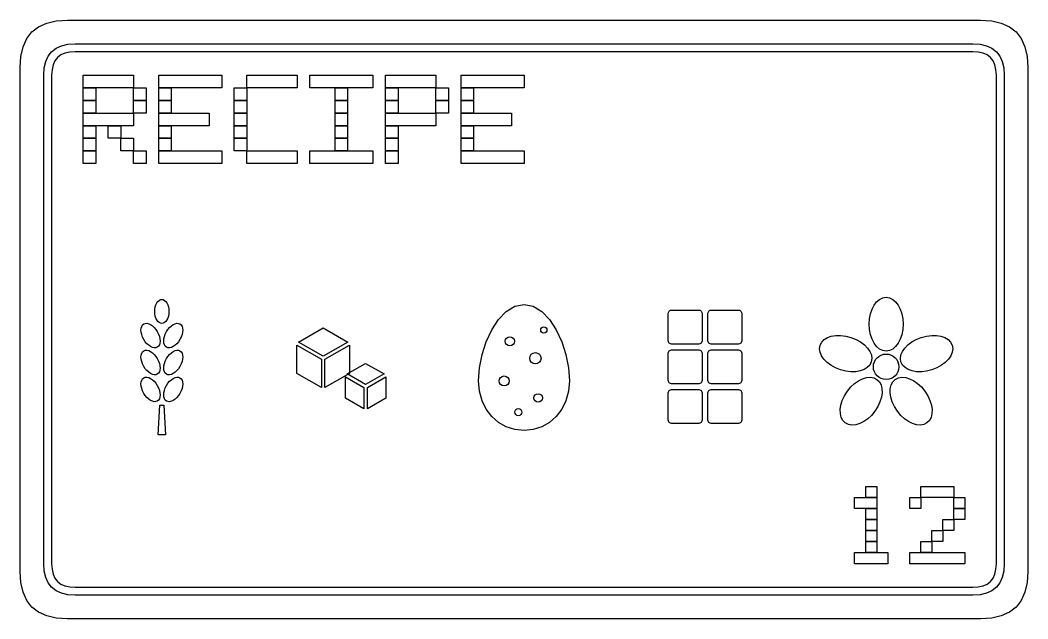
# Model space of a CAD drawing. Extents: x 4 to 272, y 4 to 252.
# Drawn here: x 208 to 272, y 130 to 168 of the extents above; entities that cross this region are included whole.
import ezdxf

# ---------------------------------------------------------------- set-up
doc = ezdxf.new("R2010")
doc.units = 0
doc.layers.add('CUT', color=1, linetype='CONTINUOUS')
doc.layers.add('RASTER', color=7, linetype='CONTINUOUS')

msp = doc.modelspace()

# ---------------------------------------------------------------- linework, layer by layer
at = {"layer": 'CUT'}
msp.add_lwpolyline([(208, 165), (208.047, 165.703), (208.188, 166.313), (208.422, 166.828), (208.75, 167.25), (209.172, 167.578), (209.688, 167.813), (210.297, 167.953), (211, 168), (269, 168), (269.703, 167.953), (270.313, 167.813), (270.828, 167.578), (271.25, 167.25), (271.578, 166.828), (271.813, 166.313), (271.953, 165.703), (272, 165), (272, 133), (271.953, 132.297), (271.813, 131.688), (271.578, 131.172), (271.25, 130.75), (270.828, 130.422), (270.313, 130.188), (269.703, 130.047), (269, 130), (211, 130), (210.297, 130.047), (209.688, 130.188), (209.172, 130.422), (208.75, 130.75), (208.422, 131.172), (208.188, 131.688), (208.047, 132.297), (208, 133)], close=True, dxfattribs=at)
at = {"layer": 'RASTER'}
for points in [[(209.5, 164.5), (209.531, 164.969), (209.625, 165.375), (209.781, 165.719), (210, 166), (210.281, 166.219), (210.625, 166.375), (211.031, 166.469), (211.5, 166.5), (268.5, 166.5), (268.969, 166.469), (269.375, 166.375), (269.719, 166.219), (270, 166), (270.219, 165.719), (270.375, 165.375), (270.469, 164.969), (270.5, 164.5), (270.5, 133.5), (270.469, 133.031), (270.375, 132.625), (270.219, 132.281), (270, 132), (269.719, 131.781), (269.375, 131.625), (268.969, 131.531), (268.5, 131.5), (211.5, 131.5), (211.031, 131.531), (210.625, 131.625), (210.281, 131.781), (210, 132), (209.781, 132.281), (209.625, 132.625), (209.531, 133.031), (209.5, 133.5)], [(210, 164.5), (210, 133.5), (210.023, 133.148), (210.094, 132.844), (210.211, 132.586), (210.375, 132.375), (210.586, 132.211), (210.844, 132.094), (211.148, 132.023), (211.5, 132), (268.5, 132), (268.852, 132.023), (269.156, 132.094), (269.414, 132.211), (269.625, 132.375), (269.789, 132.586), (269.906, 132.844), (269.977, 133.148), (270, 133.5), (270, 164.5), (269.977, 164.852), (269.906, 165.156), (269.789, 165.414), (269.625, 165.625), (269.414, 165.789), (269.156, 165.906), (268.852, 165.977), (268.5, 166), (211.5, 166), (211.148, 165.977), (210.844, 165.906), (210.586, 165.789), (210.375, 165.625), (210.211, 165.414), (210.094, 165.156), (210.023, 164.852), (210, 164.5)], [(212, 164.5), (215.2, 164.5), (215.2, 163.7), (212, 163.7)], [(216.8, 164.5), (220.8, 164.5), (220.8, 163.7), (216.8, 163.7)], [(222.4, 164.5), (225.6, 164.5), (225.6, 163.7), (222.4, 163.7)], [(226.4, 164.5), (230.4, 164.5), (230.4, 163.7), (226.4, 163.7)], [(231.2, 164.5), (234.4, 164.5), (234.4, 163.7), (231.2, 163.7)], [(236, 164.5), (240, 164.5), (240, 163.7), (236, 163.7)], [(212, 163.7), (212.8, 163.7), (212.8, 162.9), (212, 162.9)], [(215.2, 163.7), (216, 163.7), (216, 162.9), (215.2, 162.9)], [(216.8, 163.7), (217.6, 163.7), (217.6, 162.9), (216.8, 162.9)], [(221.6, 163.7), (222.4, 163.7), (222.4, 162.9), (221.6, 162.9)], [(228, 163.7), (228.8, 163.7), (228.8, 162.9), (228, 162.9)], [(231.2, 163.7), (232, 163.7), (232, 162.9), (231.2, 162.9)], [(234.4, 163.7), (235.2, 163.7), (235.2, 162.9), (234.4, 162.9)], [(236, 163.7), (236.8, 163.7), (236.8, 162.9), (236, 162.9)], [(212, 162.9), (212.8, 162.9), (212.8, 162.1), (212, 162.1)], [(215.2, 162.9), (216, 162.9), (216, 162.1), (215.2, 162.1)], [(216.8, 162.9), (217.6, 162.9), (217.6, 162.1), (216.8, 162.1)], [(221.6, 162.9), (222.4, 162.9), (222.4, 162.1), (221.6, 162.1)], [(228, 162.9), (228.8, 162.9), (228.8, 162.1), (228, 162.1)], [(231.2, 162.9), (232, 162.9), (232, 162.1), (231.2, 162.1)], [(234.4, 162.9), (235.2, 162.9), (235.2, 162.1), (234.4, 162.1)], [(236, 162.9), (236.8, 162.9), (236.8, 162.1), (236, 162.1)], [(212, 162.1), (215.2, 162.1), (215.2, 161.3), (212, 161.3)], [(216.8, 162.1), (220, 162.1), (220, 161.3), (216.8, 161.3)], [(221.6, 162.1), (222.4, 162.1), (222.4, 161.3), (221.6, 161.3)], [(228, 162.1), (228.8, 162.1), (228.8, 161.3), (228, 161.3)], [(231.2, 162.1), (234.4, 162.1), (234.4, 161.3), (231.2, 161.3)], [(236, 162.1), (239.2, 162.1), (239.2, 161.3), (236, 161.3)], [(212, 161.3), (212.8, 161.3), (212.8, 160.5), (212, 160.5)], [(213.6, 161.3), (214.4, 161.3), (214.4, 160.5), (213.6, 160.5)], [(216.8, 161.3), (217.6, 161.3), (217.6, 160.5), (216.8, 160.5)], [(221.6, 161.3), (222.4, 161.3), (222.4, 160.5), (221.6, 160.5)], [(228, 161.3), (228.8, 161.3), (228.8, 160.5), (228, 160.5)], [(231.2, 161.3), (232, 161.3), (232, 160.5), (231.2, 160.5)], [(236, 161.3), (236.8, 161.3), (236.8, 160.5), (236, 160.5)], [(212, 160.5), (212.8, 160.5), (212.8, 159.7), (212, 159.7)], [(214.4, 160.5), (215.2, 160.5), (215.2, 159.7), (214.4, 159.7)], [(216.8, 160.5), (217.6, 160.5), (217.6, 159.7), (216.8, 159.7)], [(221.6, 160.5), (222.4, 160.5), (222.4, 159.7), (221.6, 159.7)], [(228, 160.5), (228.8, 160.5), (228.8, 159.7), (228, 159.7)], [(231.2, 160.5), (232, 160.5), (232, 159.7), (231.2, 159.7)], [(236, 160.5), (236.8, 160.5), (236.8, 159.7), (236, 159.7)], [(212, 159.7), (212.8, 159.7), (212.8, 158.9), (212, 158.9)], [(215.2, 159.7), (216, 159.7), (216, 158.9), (215.2, 158.9)], [(216.8, 159.7), (220.8, 159.7), (220.8, 158.9), (216.8, 158.9)], [(222.4, 159.7), (225.6, 159.7), (225.6, 158.9), (222.4, 158.9)], [(226.4, 159.7), (230.4, 159.7), (230.4, 158.9), (226.4, 158.9)], [(231.2, 159.7), (232, 159.7), (232, 158.9), (231.2, 158.9)], [(236, 159.7), (240, 159.7), (240, 158.9), (236, 158.9)], [(264.08, 148.7), (264.058, 148.355), (263.995, 148.034), (263.896, 147.744), (263.764, 147.491), (263.604, 147.282), (263.42, 147.124), (263.218, 147.025), (263, 146.99), (262.782, 147.025), (262.58, 147.124), (262.396, 147.282), (262.236, 147.491), (262.104, 147.744), (262.005, 148.034), (261.942, 148.355), (261.92, 148.7), (261.942, 149.045), (262.005, 149.366), (262.104, 149.656), (262.236, 149.909), (262.396, 150.118), (262.58, 150.276), (262.782, 150.375), (263, 150.41), (263.218, 150.375), (263.42, 150.276), (263.604, 150.118), (263.764, 149.909), (263.896, 149.656), (263.995, 149.366), (264.058, 149.045), (264.08, 148.7)], [(217.45, 149.51), (217.441, 149.356), (217.415, 149.212), (217.373, 149.082), (217.318, 148.969), (217.252, 148.876), (217.175, 148.805), (217.091, 148.761), (217, 148.745), (216.909, 148.761), (216.825, 148.805), (216.748, 148.876), (216.682, 148.969), (216.627, 149.082), (216.585, 149.212), (216.559, 149.356), (216.55, 149.51), (216.559, 149.664), (216.585, 149.808), (216.627, 149.938), (216.682, 150.051), (216.748, 150.144), (216.825, 150.215), (216.909, 150.259), (217, 150.275), (217.091, 150.259), (217.175, 150.215), (217.252, 150.144), (217.318, 150.051), (217.373, 149.938), (217.415, 149.808), (217.441, 149.664), (217.45, 149.51)], [(240, 149.96), (240.589, 149.84), (241.133, 149.504), (241.623, 148.992), (242.048, 148.34), (242.396, 147.587), (242.658, 146.771), (242.823, 145.929), (242.88, 145.1), (242.823, 144.448), (242.658, 143.848), (242.396, 143.312), (242.048, 142.85), (241.623, 142.472), (241.133, 142.189), (240.589, 142.012), (240, 141.95), (239.411, 142.012), (238.867, 142.189), (238.377, 142.472), (237.953, 142.85), (237.604, 143.312), (237.342, 143.848), (237.177, 144.448), (237.12, 145.1), (237.177, 145.929), (237.342, 146.771), (237.604, 147.587), (237.953, 148.34), (238.377, 148.992), (238.867, 149.504), (239.411, 149.84), (240, 149.96)], [(249.16, 149.33), (249.164, 149.393), (249.177, 149.448), (249.198, 149.495), (249.228, 149.532), (249.265, 149.562), (249.312, 149.583), (249.367, 149.596), (249.43, 149.6), (251.05, 149.6), (251.113, 149.596), (251.168, 149.583), (251.215, 149.562), (251.253, 149.533), (251.282, 149.495), (251.303, 149.448), (251.316, 149.393), (251.32, 149.33), (251.32, 147.71), (251.316, 147.647), (251.303, 147.592), (251.282, 147.545), (251.252, 147.508), (251.215, 147.478), (251.168, 147.457), (251.113, 147.444), (251.05, 147.44), (249.43, 147.44), (249.367, 147.444), (249.312, 147.457), (249.265, 147.478), (249.228, 147.508), (249.198, 147.545), (249.177, 147.592), (249.164, 147.647), (249.16, 147.71)], [(251.68, 149.33), (251.684, 149.393), (251.697, 149.448), (251.718, 149.495), (251.748, 149.532), (251.785, 149.562), (251.832, 149.583), (251.887, 149.596), (251.95, 149.6), (253.57, 149.6), (253.633, 149.596), (253.688, 149.583), (253.735, 149.562), (253.772, 149.533), (253.802, 149.495), (253.823, 149.448), (253.836, 149.393), (253.84, 149.33), (253.84, 147.71), (253.836, 147.647), (253.823, 147.592), (253.802, 147.545), (253.773, 147.508), (253.735, 147.478), (253.688, 147.457), (253.633, 147.444), (253.57, 147.44), (251.95, 147.44), (251.887, 147.444), (251.832, 147.457), (251.785, 147.478), (251.748, 147.508), (251.718, 147.545), (251.697, 147.592), (251.684, 147.647), (251.68, 147.71)], [(216.709, 148.228), (216.786, 148.073), (216.841, 147.92), (216.874, 147.771), (216.885, 147.631), (216.874, 147.504), (216.841, 147.394), (216.785, 147.304), (216.708, 147.24), (216.612, 147.205), (216.507, 147.201), (216.395, 147.228), (216.279, 147.281), (216.164, 147.361), (216.051, 147.464), (215.946, 147.588), (215.851, 147.733), (215.774, 147.887), (215.719, 148.04), (215.686, 148.189), (215.675, 148.329), (215.686, 148.456), (215.719, 148.566), (215.775, 148.656), (215.853, 148.72), (215.948, 148.755), (216.053, 148.759), (216.165, 148.732), (216.281, 148.679), (216.396, 148.599), (216.509, 148.496), (216.614, 148.372), (216.709, 148.228)], [(218.149, 147.733), (218.054, 147.588), (217.949, 147.464), (217.836, 147.361), (217.721, 147.281), (217.605, 147.228), (217.493, 147.201), (217.388, 147.205), (217.293, 147.24), (217.215, 147.304), (217.159, 147.394), (217.126, 147.504), (217.115, 147.631), (217.126, 147.771), (217.159, 147.92), (217.214, 148.073), (217.291, 148.228), (217.386, 148.372), (217.491, 148.496), (217.604, 148.599), (217.719, 148.679), (217.835, 148.732), (217.947, 148.759), (218.052, 148.755), (218.148, 148.72), (218.225, 148.656), (218.281, 148.566), (218.314, 148.456), (218.325, 148.329), (218.314, 148.189), (218.281, 148.04), (218.226, 147.887), (218.149, 147.733)], [(227.24, 148.466), (228.806, 147.566), (227.24, 146.666), (225.674, 147.566)], [(260.766, 147.861), (261.087, 147.734), (261.373, 147.575), (261.618, 147.391), (261.818, 147.187), (261.967, 146.97), (262.061, 146.747), (262.093, 146.524), (262.058, 146.306), (261.958, 146.11), (261.801, 145.948), (261.594, 145.822), (261.346, 145.734), (261.065, 145.687), (260.758, 145.682), (260.433, 145.722), (260.098, 145.807), (259.777, 145.935), (259.492, 146.094), (259.246, 146.278), (259.046, 146.482), (258.897, 146.698), (258.804, 146.921), (258.772, 147.145), (258.806, 147.363), (258.906, 147.559), (259.064, 147.721), (259.27, 147.847), (259.518, 147.934), (259.8, 147.982), (260.107, 147.986), (260.431, 147.947), (260.766, 147.861)], [(265.902, 145.807), (265.567, 145.722), (265.242, 145.682), (264.935, 145.687), (264.654, 145.734), (264.406, 145.822), (264.199, 145.948), (264.042, 146.11), (263.942, 146.306), (263.907, 146.524), (263.939, 146.747), (264.033, 146.97), (264.182, 147.187), (264.382, 147.391), (264.627, 147.575), (264.913, 147.734), (265.234, 147.861), (265.569, 147.947), (265.893, 147.986), (266.2, 147.982), (266.482, 147.934), (266.73, 147.847), (266.936, 147.721), (267.094, 147.559), (267.194, 147.363), (267.228, 147.145), (267.196, 146.921), (267.103, 146.698), (266.954, 146.482), (266.754, 146.278), (266.508, 146.094), (266.223, 145.935), (265.902, 145.807)], [(225.564, 147.377), (227.13, 146.477), (227.13, 144.677), (225.564, 145.577)], [(227.35, 146.477), (228.916, 147.377), (228.916, 145.577), (227.35, 144.677)], [(216.709, 146.517), (216.786, 146.363), (216.841, 146.21), (216.874, 146.061), (216.885, 145.921), (216.874, 145.794), (216.841, 145.684), (216.785, 145.594), (216.708, 145.53), (216.612, 145.495), (216.507, 145.491), (216.395, 145.518), (216.279, 145.571), (216.164, 145.651), (216.051, 145.754), (215.946, 145.878), (215.851, 146.023), (215.774, 146.177), (215.719, 146.33), (215.686, 146.479), (215.675, 146.619), (215.686, 146.746), (215.719, 146.856), (215.775, 146.946), (215.853, 147.01), (215.948, 147.045), (216.053, 147.049), (216.165, 147.022), (216.281, 146.969), (216.396, 146.889), (216.509, 146.786), (216.614, 146.662), (216.709, 146.517)], [(218.149, 146.023), (218.054, 145.878), (217.949, 145.754), (217.836, 145.651), (217.721, 145.571), (217.605, 145.518), (217.493, 145.491), (217.388, 145.495), (217.293, 145.53), (217.215, 145.594), (217.159, 145.684), (217.126, 145.794), (217.115, 145.921), (217.126, 146.061), (217.159, 146.21), (217.214, 146.363), (217.291, 146.517), (217.386, 146.662), (217.491, 146.786), (217.604, 146.889), (217.719, 146.969), (217.835, 147.022), (217.947, 147.049), (218.052, 147.045), (218.148, 147.01), (218.225, 146.946), (218.281, 146.856), (218.314, 146.746), (218.325, 146.619), (218.314, 146.479), (218.281, 146.33), (218.226, 146.177), (218.149, 146.023)], [(249.16, 146.81), (249.164, 146.873), (249.177, 146.928), (249.198, 146.975), (249.228, 147.013), (249.265, 147.042), (249.312, 147.063), (249.367, 147.076), (249.43, 147.08), (251.05, 147.08), (251.113, 147.076), (251.168, 147.063), (251.215, 147.042), (251.253, 147.013), (251.282, 146.975), (251.303, 146.928), (251.316, 146.873), (251.32, 146.81), (251.32, 145.19), (251.316, 145.127), (251.303, 145.072), (251.282, 145.025), (251.252, 144.988), (251.215, 144.958), (251.168, 144.937), (251.113, 144.924), (251.05, 144.92), (249.43, 144.92), (249.367, 144.924), (249.312, 144.937), (249.265, 144.958), (249.228, 144.988), (249.198, 145.025), (249.177, 145.072), (249.164, 145.127), (249.16, 145.19)], [(251.68, 146.81), (251.684, 146.873), (251.697, 146.928), (251.718, 146.975), (251.748, 147.013), (251.785, 147.042), (251.832, 147.063), (251.887, 147.076), (251.95, 147.08), (253.57, 147.08), (253.633, 147.076), (253.688, 147.063), (253.735, 147.042), (253.772, 147.013), (253.802, 146.975), (253.823, 146.928), (253.836, 146.873), (253.84, 146.81), (253.84, 145.19), (253.836, 145.127), (253.823, 145.072), (253.802, 145.025), (253.773, 144.988), (253.735, 144.958), (253.688, 144.937), (253.633, 144.924), (253.57, 144.92), (251.95, 144.92), (251.887, 144.924), (251.832, 144.937), (251.785, 144.958), (251.748, 144.988), (251.718, 145.025), (251.697, 145.072), (251.684, 145.127), (251.68, 145.19)], [(229.94, 146.216), (231.115, 145.541), (229.94, 144.866), (228.766, 145.541)], [(216.709, 144.808), (216.786, 144.653), (216.841, 144.5), (216.874, 144.351), (216.885, 144.211), (216.874, 144.084), (216.841, 143.974), (216.785, 143.884), (216.708, 143.82), (216.612, 143.785), (216.507, 143.781), (216.395, 143.808), (216.279, 143.861), (216.164, 143.941), (216.051, 144.044), (215.946, 144.168), (215.851, 144.313), (215.774, 144.467), (215.719, 144.62), (215.686, 144.769), (215.675, 144.909), (215.686, 145.036), (215.719, 145.146), (215.775, 145.236), (215.853, 145.3), (215.948, 145.335), (216.053, 145.339), (216.165, 145.312), (216.281, 145.259), (216.396, 145.179), (216.509, 145.076), (216.614, 144.952), (216.709, 144.808)], [(218.149, 144.313), (218.054, 144.168), (217.949, 144.044), (217.836, 143.941), (217.721, 143.861), (217.605, 143.808), (217.493, 143.781), (217.388, 143.785), (217.293, 143.82), (217.215, 143.884), (217.159, 143.974), (217.126, 144.084), (217.115, 144.211), (217.126, 144.351), (217.159, 144.5), (217.214, 144.653), (217.291, 144.808), (217.386, 144.952), (217.491, 145.076), (217.604, 145.179), (217.719, 145.259), (217.835, 145.312), (217.947, 145.339), (218.052, 145.335), (218.148, 145.3), (218.225, 145.236), (218.281, 145.146), (218.314, 145.036), (218.325, 144.909), (218.314, 144.769), (218.281, 144.62), (218.226, 144.467), (218.149, 144.313)], [(228.656, 145.352), (229.83, 144.677), (229.83, 143.327), (228.656, 144.002)], [(230.05, 144.677), (231.224, 145.352), (231.224, 144.002), (230.05, 143.327)], [(260.539, 144.45), (260.76, 144.716), (260.999, 144.939), (261.25, 145.116), (261.506, 145.243), (261.758, 145.318), (261.999, 145.337), (262.222, 145.299), (262.418, 145.199), (262.574, 145.043), (262.679, 144.843), (262.735, 144.608), (262.742, 144.345), (262.699, 144.063), (262.609, 143.769), (262.472, 143.473), (262.287, 143.181), (262.066, 142.915), (261.827, 142.692), (261.576, 142.516), (261.32, 142.389), (261.068, 142.314), (260.827, 142.294), (260.604, 142.332), (260.408, 142.432), (260.252, 142.588), (260.147, 142.788), (260.091, 143.023), (260.084, 143.286), (260.126, 143.569), (260.217, 143.862), (260.354, 144.159), (260.539, 144.45)], [(263.713, 143.181), (263.528, 143.473), (263.391, 143.769), (263.301, 144.063), (263.258, 144.345), (263.265, 144.608), (263.321, 144.843), (263.426, 145.043), (263.582, 145.199), (263.778, 145.299), (264.001, 145.337), (264.242, 145.318), (264.494, 145.243), (264.75, 145.116), (265.001, 144.939), (265.24, 144.716), (265.461, 144.45), (265.646, 144.159), (265.783, 143.862), (265.874, 143.569), (265.916, 143.286), (265.909, 143.023), (265.853, 142.788), (265.748, 142.588), (265.592, 142.432), (265.396, 142.332), (265.173, 142.294), (264.932, 142.314), (264.68, 142.389), (264.424, 142.516), (264.173, 142.692), (263.934, 142.915), (263.713, 143.181)], [(249.16, 144.29), (249.164, 144.353), (249.177, 144.408), (249.198, 144.455), (249.228, 144.492), (249.265, 144.522), (249.312, 144.543), (249.367, 144.556), (249.43, 144.56), (251.05, 144.56), (251.113, 144.556), (251.168, 144.543), (251.215, 144.522), (251.253, 144.493), (251.282, 144.455), (251.303, 144.408), (251.316, 144.353), (251.32, 144.29), (251.32, 142.67), (251.316, 142.607), (251.303, 142.552), (251.282, 142.505), (251.252, 142.468), (251.215, 142.438), (251.168, 142.417), (251.113, 142.404), (251.05, 142.4), (249.43, 142.4), (249.367, 142.404), (249.312, 142.417), (249.265, 142.438), (249.228, 142.468), (249.198, 142.505), (249.177, 142.552), (249.164, 142.607), (249.16, 142.67)], [(251.68, 144.29), (251.684, 144.353), (251.697, 144.408), (251.718, 144.455), (251.748, 144.492), (251.785, 144.522), (251.832, 144.543), (251.887, 144.556), (251.95, 144.56), (253.57, 144.56), (253.633, 144.556), (253.688, 144.543), (253.735, 144.522), (253.772, 144.493), (253.802, 144.455), (253.823, 144.408), (253.836, 144.353), (253.84, 144.29), (253.84, 142.67), (253.836, 142.607), (253.823, 142.552), (253.802, 142.505), (253.773, 142.468), (253.735, 142.438), (253.688, 142.417), (253.633, 142.404), (253.57, 142.4), (251.95, 142.4), (251.887, 142.404), (251.832, 142.417), (251.785, 142.438), (251.748, 142.468), (251.718, 142.505), (251.697, 142.552), (251.684, 142.607), (251.68, 142.67)], [(216.865, 143.57), (217.135, 143.57), (217.225, 141.68), (216.775, 141.68)], [(261.7, 138.4), (262.4, 138.4), (262.4, 137.7), (261.7, 137.7)], [(265.2, 138.4), (267.3, 138.4), (267.3, 137.7), (265.2, 137.7)], [(261, 137.7), (262.4, 137.7), (262.4, 137), (261, 137)], [(264.5, 137.7), (265.2, 137.7), (265.2, 137), (264.5, 137)], [(267.3, 137.7), (268, 137.7), (268, 137), (267.3, 137)], [(261.7, 137), (262.4, 137), (262.4, 136.3), (261.7, 136.3)], [(267.3, 137), (268, 137), (268, 136.3), (267.3, 136.3)], [(261.7, 136.3), (262.4, 136.3), (262.4, 135.6), (261.7, 135.6)], [(266.6, 136.3), (267.3, 136.3), (267.3, 135.6), (266.6, 135.6)], [(261.7, 135.6), (262.4, 135.6), (262.4, 134.9), (261.7, 134.9)], [(265.9, 135.6), (266.6, 135.6), (266.6, 134.9), (265.9, 134.9)], [(261.7, 134.9), (262.4, 134.9), (262.4, 134.2), (261.7, 134.2)], [(265.2, 134.9), (265.9, 134.9), (265.9, 134.2), (265.2, 134.2)], [(261, 134.2), (263.1, 134.2), (263.1, 133.5), (261, 133.5)], [(264.5, 134.2), (268, 134.2), (268, 133.5), (264.5, 133.5)]]:
    msp.add_lwpolyline(points, close=True, dxfattribs=at)
for centre, radius in [((241.26, 148.34), 0.198), ((239.1, 147.62), 0.288), ((240.72, 146.54), 0.36), ((263, 146), 0.81), ((238.74, 145.1), 0.315), ((240.9, 144.02), 0.27), ((239.64, 143.12), 0.225)]:
    msp.add_circle(centre, radius, dxfattribs=at)

doc.saveas('drawing.dxf')
